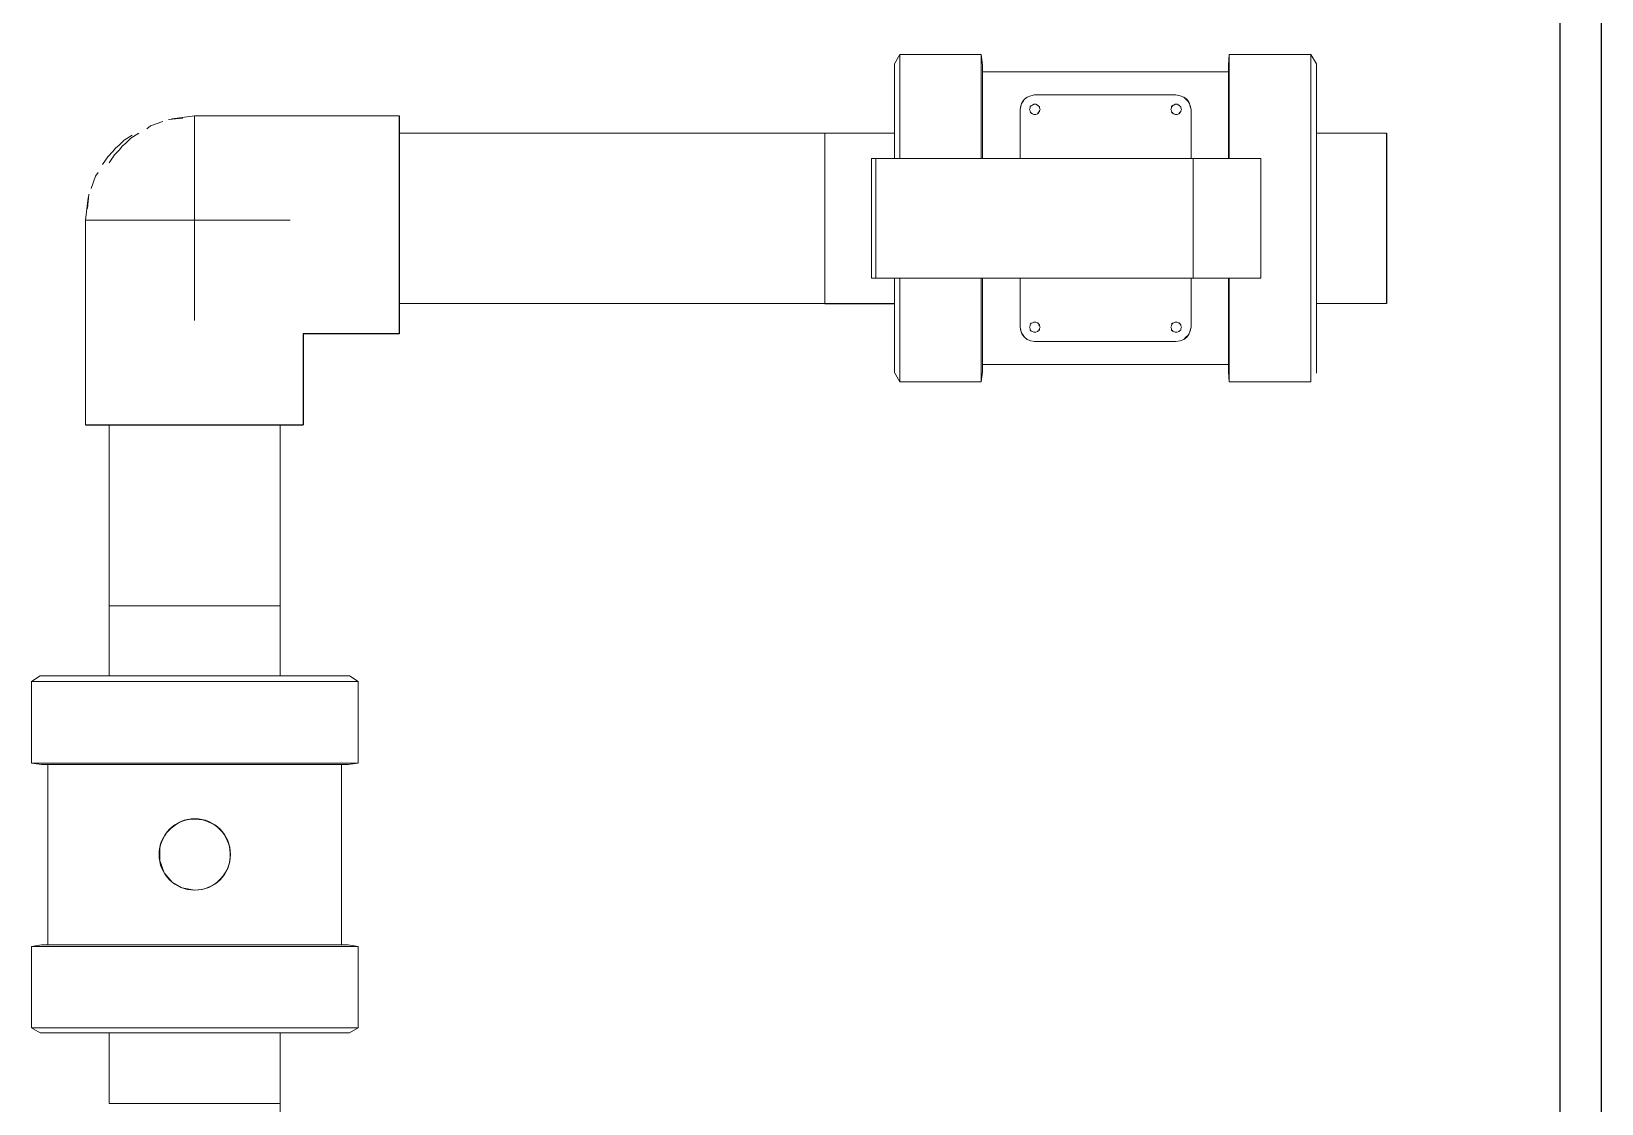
# Model space of a CAD drawing. Header units: inches. Extents: x 13 to 12015, y 11 to 4983.
# Drawn here: x 3719.1 to 4093.8, y 4049.3 to 4305.2 of the extents above; entities that cross this region are included whole.
import ezdxf

# ---------------------------------------------------------------- set-up
doc = ezdxf.new("R2010")
doc.units = ezdxf.units.IN
doc.header["$MEASUREMENT"] = 0
doc.layers.add('PDF _Геометрия', color=7, linetype='Continuous')

msp = doc.modelspace()

# ---------------------------------------------------------------- linework, layer by layer
for p, q in [((4083.83118, 4333.9176), (4083.83118, 3333.9176)), ((4093.83118, 3333.9176), (4093.83118, 4333.9176)), ((3806.85488, 4285.06846), (3806.85488, 4233.08064)), ((4042.48306, 4280.93764), (4042.48306, 4240.31793)), ((3908.40394, 4240.31793), (3925.09931, 4240.31793)), ((3806.85488, 4233.08064), (3783.95412, 4233.08064)), ((3783.95412, 4233.08064), (3783.95412, 4211.322)), ((3731.97973, 4211.28995), (3783.96754, 4211.32201))]:
    msp.add_line(p, q)
at = {"layer": 'PDF _Геометрия', "lineweight": 9}
for points in [[(3925.09931, 4297.46082), (3926.30413, 4299.69834)], [(3926.30408, 4297.97724), (3926.30408, 4299.18206), (3926.30408, 4299.69841)], [(3926.30408, 4299.69834), (3945.75331, 4299.69834)], [(3945.75339, 4299.69834), (3946.09762, 4297.2887)], [(3945.75339, 4274.91344), (3945.75339, 4280.07695), (3945.75339, 4284.89623), (3945.75339, 4289.19916), (3945.75339, 4292.81362), (3945.75339, 4295.7396), (3945.75339, 4297.97713), (3945.75339, 4299.18195), (3945.75339, 4299.6983)], [(4004.78958, 4297.28871), (4004.9617, 4299.69835)], [(4004.96152, 4299.69834), (4024.41074, 4299.69834)], [(4004.96152, 4274.91344), (4004.96152, 4280.07695), (4004.96152, 4284.89623), (4004.96152, 4289.19916), (4004.96152, 4292.81362), (4004.96152, 4295.7396), (4004.96152, 4297.97713), (4004.96152, 4299.18195), (4004.96152, 4299.6983)], [(4024.41083, 4221.5572), (4024.41083, 4222.07356), (4024.41083, 4223.27838), (4024.41083, 4225.51589), (4024.41083, 4228.44188), (4024.41083, 4232.05634), (4024.41083, 4236.18715), (4024.41083, 4241.17855), (4024.41083, 4246.34206), (4024.41083, 4251.8498), (4024.41083, 4257.70178), (4024.41083, 4263.55376), (4024.41083, 4269.23362), (4024.41083, 4274.91349), (4024.41083, 4280.077), (4024.41083, 4284.89627), (4024.41083, 4289.1992), (4024.41083, 4292.81366), (4024.41083, 4295.73965), (4024.41083, 4297.97717), (4024.41083, 4299.18199), (4024.41083, 4299.69834), (4025.78776, 4297.46082)], [(3925.09931, 4284.37993), (3925.09931, 4288.85498), (3925.09931, 4292.64155), (3925.09931, 4295.22331), (3925.09931, 4296.94448), (3925.09931, 4297.46083), (3925.09931, 4296.94448), (3925.09931, 4295.22331), (3925.09931, 4292.64155), (3925.09931, 4288.85498), (3925.09931, 4284.37993), (3925.09931, 4279.0443), (3925.09931, 4274.9135)], [(3926.30408, 4274.91344), (3926.30408, 4280.07695), (3926.30408, 4284.89623), (3926.30408, 4289.19916), (3926.30408, 4292.81362), (3926.30408, 4295.7396), (3926.30408, 4297.97713)], [(3946.09761, 4297.28871), (3946.09761, 4296.60024)], [(3946.09761, 4274.91344), (3946.09761, 4278.87213), (3946.09761, 4284.20776), (3946.09761, 4288.68281), (3946.09761, 4292.29726), (3946.09761, 4295.05114), (3946.09761, 4296.60019), (3946.09761, 4297.28866)], [(3946.09761, 4295.56752), (4004.78952, 4295.56752)], [(4004.78958, 4296.60027), (4004.78958, 4297.28874), (4004.78958, 4296.60027), (4004.78958, 4295.05122), (4004.78958, 4292.29734), (4004.78958, 4288.68289), (4004.78958, 4284.20784), (4004.78958, 4278.87222), (4004.78958, 4274.91352)], [(4025.78771, 4236.87564), (4025.78771, 4232.40059), (4025.78771, 4228.61402), (4025.78771, 4225.86015), (4025.78771, 4224.31109), (4025.78771, 4223.62262), (4025.78771, 4224.31109), (4025.78771, 4225.86015), (4025.78771, 4228.61402), (4025.78771, 4232.40059), (4025.78771, 4236.87564), (4025.78771, 4242.21127), (4025.78771, 4248.06324), (4025.78771, 4254.25946), (4025.78771, 4260.62779), (4025.78771, 4266.99612), (4025.78771, 4273.19233), (4025.78771, 4279.04431), (4025.78771, 4284.37994), (4025.78771, 4288.85499), (4025.78771, 4292.64156), (4025.78771, 4295.22331), (4025.78771, 4296.94449), (4025.78771, 4297.46084)], [(4025.78771, 4297.46082), (4025.78771, 4296.94447), (4025.78771, 4295.2233), (4025.78771, 4292.64154), (4025.78771, 4288.85497), (4025.78771, 4284.37993)], [(3995.83934, 4274.91344), (3995.83934, 4280.42119), (3995.83934, 4286.6174), (3995.66722, 4287.30587), (3995.4951, 4287.99434), (3995.15087, 4288.51069), (3994.63452, 4289.02704), (3994.11817, 4289.54339), (3993.25758, 4289.88763), (3992.22488, 4290.05974), (3958.48994, 4290.05974), (3957.62935, 4289.88763), (3956.76877, 4289.54339), (3956.0803, 4289.02704), (3955.73607, 4288.51069), (3955.39183, 4287.99434), (3955.21972, 4287.30587), (3955.0476, 4286.6174), (3955.0476, 4280.42119), (3955.0476, 4274.91344)], [(3955.04768, 4274.91344), (3955.04768, 4286.6174), (3955.2198, 4287.47799), (3955.56403, 4288.33857), (3956.08038, 4289.02704), (3956.76885, 4289.54339), (3957.62944, 4289.88763), (3958.49002, 4290.05974), (3992.22496, 4290.05974), (3993.25767, 4289.88763), (3994.11825, 4289.54339), (3994.80672, 4289.02704), (3995.32307, 4288.33857), (3995.6673, 4287.47799), (3995.83942, 4286.6174), (3995.83942, 4274.91344)], [(3955.21979, 4287.30589), (3955.39191, 4287.99436), (3955.73614, 4288.51071)], [(3957.28511, 4286.61745), (3957.45723, 4286.96168), (3957.45723, 4287.30592)], [(3957.4574, 4287.30589), (3957.62952, 4287.47801), (3957.97375, 4287.65012)], [(3957.62933, 4289.88772), (3957.62933, 4289.88772)], [(3957.62933, 4287.30589), (3957.80145, 4287.65012)], [(3957.97355, 4287.65011), (3958.31779, 4287.82223), (3958.83414, 4287.82223), (3959.17837, 4287.65011)], [(3958.31795, 4287.82222), (3958.49007, 4287.82222), (3958.8343, 4287.82222)], [(3959.1785, 4287.65011), (3959.35062, 4287.47799), (3959.69485, 4287.30588)], [(3959.35061, 4287.65011), (3959.52273, 4287.30588), (3959.69484, 4286.96164), (3959.86696, 4286.61741), (3959.69484, 4286.27317), (3959.52273, 4286.10106)], [(3991.19219, 4287.30589), (3991.36431, 4287.47801), (3991.70854, 4287.65012)], [(3991.19219, 4286.96167), (3991.19219, 4287.3059)], [(3991.3643, 4287.30589), (3991.53642, 4287.65012)], [(3991.70852, 4287.65011), (3992.05276, 4287.82223), (3992.56911, 4287.82223), (3992.91334, 4287.65011)], [(3992.05274, 4287.82222), (3992.22486, 4287.82222), (3992.56909, 4287.82222)], [(3992.91347, 4287.65011), (3993.08558, 4287.47799), (3993.42982, 4287.30588)], [(3993.08558, 4287.65011), (3993.25769, 4287.30588)], [(3993.25769, 4289.88772), (3993.25769, 4289.88772)], [(3993.4298, 4287.30589), (3993.4298, 4286.96166), (3993.60191, 4286.61742), (3993.4298, 4286.27319), (3993.4298, 4286.10107)], [(3995.1509, 4288.51075), (3995.49513, 4287.9944), (3995.66725, 4287.30593)], [(3746.61402, 4281.9703), (3747.47461, 4282.65877), (3750.4006, 4283.69148)], [(3755.21988, 4284.55204), (3751.77754, 4284.20781)], [(3752.12172, 4284.20782), (3752.63807, 4284.37994), (3757.9737, 4285.06841)], [(3757.97364, 4236.18722), (3757.97364, 4285.06846), (3806.85488, 4285.06846)], [(3957.4574, 4286.10112), (3957.4574, 4286.27324), (3957.28528, 4286.61747)], [(3957.97355, 4285.58479), (3957.62932, 4285.75691), (3957.4572, 4285.92902)], [(3957.80162, 4285.58479), (3957.6295, 4285.92902)], [(3959.1785, 4285.58479), (3958.83426, 4285.41267), (3958.31791, 4285.41267), (3957.97368, 4285.58479)], [(3958.83428, 4285.41268), (3958.49004, 4285.41268), (3958.31793, 4285.41268)], [(3959.17848, 4285.58478), (3959.3506, 4285.75689), (3959.52272, 4285.92901), (3959.3506, 4285.58478)], [(3991.19219, 4286.10112), (3991.19219, 4286.27324), (3991.02007, 4286.61747)], [(3991.02008, 4286.61745), (3991.1922, 4286.96168)], [(3991.70852, 4285.58479), (3991.36429, 4285.75691), (3991.19217, 4285.92902)], [(3991.53641, 4285.58479), (3991.36429, 4285.92902)], [(3992.91347, 4285.58479), (3992.56923, 4285.41267), (3992.05288, 4285.41267), (3991.70865, 4285.58479)], [(3992.56925, 4285.41268), (3992.22501, 4285.41268), (3992.0529, 4285.41268)], [(3993.4298, 4285.92901), (3993.08556, 4285.75689), (3992.91345, 4285.58478)], [(3993.25769, 4285.92901), (3993.08557, 4285.58478)], [(3743.12473, 4280.48794), (3741.23219, 4279.28195), (3740.02811, 4278.07639)], [(3740.07343, 4276.97888), (3740.7619, 4277.83946), (3741.62248, 4278.52793), (3742.8273, 4279.73275), (3744.72059, 4280.93757)], [(3806.85488, 4240.31793), (3908.40394, 4240.31793), (3908.40394, 4240.66216), (3908.40394, 4242.0391), (3908.40394, 4244.1045), (3908.40394, 4247.03049), (3908.40394, 4250.47283), (3908.40394, 4254.25941), (3908.40394, 4258.56233), (3908.40394, 4262.69314), (3908.40394, 4266.82395), (3908.40394, 4270.78264), (3908.40394, 4274.22498), (3908.40394, 4276.97885), (3908.40394, 4279.21638), (3908.40394, 4280.4212), (3908.40394, 4280.93755)], [(3806.85499, 4280.93764), (3908.40405, 4280.93764)], [(3806.85499, 4274.91344), (3806.85499, 4278.18367), (3806.85499, 4280.24907), (3806.85499, 4280.93754)], [(3908.40394, 4280.93764), (3925.09929, 4280.93764)], [(3908.40394, 4279.9049), (3908.40394, 4280.24913)], [(4025.78771, 4280.93764), (4042.48306, 4280.93764)], [(3740.02813, 4278.07637), (3739.16797, 4277.38737), (3738.48003, 4276.52636), (3737.27595, 4275.3208), (3736.0723, 4273.42677)], [(3737.66378, 4273.88078), (3738.8686, 4275.77407), (3740.07342, 4276.97889)], [(3757.97364, 4276.2905), (3757.97364, 4273.02027)], [(3908.40394, 4277.66738), (3908.40394, 4278.18373), (3908.40394, 4278.52796)], [(3908.40394, 4274.56922), (3908.40394, 4274.91346), (3908.40394, 4275.60193)], [(3975.35754, 4274.91356), (3961.93241, 4274.91356), (3947.99093, 4274.91356), (3933.70522, 4274.91356), (3919.59162, 4274.91356)], [(3975.35754, 4274.91344), (3961.93241, 4274.91344), (3947.99093, 4274.91344), (3933.70522, 4274.91344), (3919.59162, 4274.91344)], [(3996.35567, 4274.91344), (3988.95463, 4274.91344), (3981.20937, 4274.91344), (3973.11987, 4274.91344), (3964.85825, 4274.91344), (3956.2524, 4274.91344), (3947.47442, 4274.91344), (3938.69646, 4274.91344), (3929.74638, 4274.91344), (3920.62417, 4274.91344)], [(3920.62427, 4274.91356), (3929.74648, 4274.91356), (3938.69656, 4274.91356), (3947.47453, 4274.91356), (3956.2525, 4274.91356), (3964.85835, 4274.91356), (3973.11997, 4274.91356), (3981.20948, 4274.91356), (3988.95474, 4274.91356), (3996.35577, 4274.91356)], [(4012.53471, 4274.91356), (4003.75674, 4274.91356), (3994.63454, 4274.91356), (3985.1681, 4274.91356), (3975.35743, 4274.91356)], [(4012.53471, 4274.91344), (4003.75674, 4274.91344), (3994.63454, 4274.91344), (3985.1681, 4274.91344), (3975.35743, 4274.91344)], [(3735.04073, 4271.5327), (3734.3528, 4270.67169), (3733.3219, 4267.74507)], [(3732.80661, 4266.02363), (3732.63482, 4265.50717), (3731.94964, 4260.17112)], [(3732.4643, 4262.92526), (3732.80642, 4266.36781)], [(3908.40394, 4264.7586), (3908.40394, 4265.7913), (3908.40394, 4266.30765)], [(3908.40394, 4259.76723), (3908.40394, 4260.62782), (3908.40394, 4261.4884)], [(4025.78771, 4260.11145), (4025.78771, 4262.69321)], [(4025.78771, 4261.14423), (4025.78771, 4258.56247)], [(3780.83082, 4260.20133), (3731.94959, 4260.17118), (3731.97973, 4211.28995)], [(3740.72755, 4260.17659), (3743.99777, 4260.17861)], [(3908.40394, 4254.94798), (3908.40394, 4255.29221), (3908.40394, 4256.32491)], [(3908.40394, 4245.6536), (3908.40394, 4246.16995), (3908.40394, 4246.51418)], [(3975.35754, 4246.34224), (3961.93241, 4246.34224), (3947.99093, 4246.34224), (3933.70522, 4246.34224), (3919.59162, 4246.34224)], [(3975.35754, 4246.34213), (3961.93241, 4246.34213), (3947.99093, 4246.34213), (3933.70522, 4246.34213), (3919.59162, 4246.34213)], [(3996.35567, 4246.34224), (3988.95463, 4246.34224), (3981.20937, 4246.34224), (3973.11987, 4246.34224), (3964.85825, 4246.34224), (3956.2524, 4246.34224), (3947.47442, 4246.34224), (3938.69646, 4246.34224), (3929.74638, 4246.34224), (3920.62417, 4246.34224)], [(3920.62427, 4246.34213), (3929.74648, 4246.34213), (3938.69656, 4246.34213), (3947.47453, 4246.34213), (3956.2525, 4246.34213), (3964.85835, 4246.34213), (3973.11997, 4246.34213), (3981.20948, 4246.34213), (3988.95474, 4246.34213), (3996.35577, 4246.34213)], [(3925.09931, 4236.87575), (3925.09931, 4232.40071), (3925.09931, 4228.61413), (3925.09931, 4226.03238), (3925.09931, 4224.3112), (3925.09931, 4223.79485), (3925.09931, 4224.3112), (3925.09931, 4226.03238), (3925.09931, 4228.61413), (3925.09931, 4232.40071), (3925.09931, 4236.87575), (3925.09931, 4242.21138), (3925.09931, 4246.34219)], [(3926.30408, 4246.34224), (3926.30408, 4241.17873), (3926.30408, 4236.35945), (3926.30408, 4232.05652), (3926.30408, 4228.44207), (3926.30408, 4225.51608), (3926.30408, 4223.27856)], [(3945.75339, 4246.34224), (3945.75339, 4241.17873), (3945.75339, 4236.35945), (3945.75339, 4232.05652), (3945.75339, 4228.44207), (3945.75339, 4225.51608), (3945.75339, 4223.27856), (3945.75339, 4222.07374), (3945.75339, 4221.55738)], [(3946.09761, 4246.34224), (3946.09761, 4242.38355), (3946.09761, 4237.04792), (3946.09761, 4232.57288), (3946.09761, 4228.95842), (3946.09761, 4226.20454), (3946.09761, 4224.65549), (3946.09761, 4223.96702)], [(3995.83934, 4246.34224), (3995.83934, 4240.83449), (3995.83934, 4234.63828), (3995.66722, 4233.94981), (3995.4951, 4233.26134), (3995.15087, 4232.74499), (3994.63452, 4232.22864), (3994.11817, 4231.71229), (3993.25758, 4231.36806), (3992.22488, 4231.19594), (3958.48994, 4231.19594), (3957.62935, 4231.36806), (3956.76877, 4231.71229), (3956.0803, 4232.22864), (3955.73607, 4232.74499), (3955.39183, 4233.26134), (3955.21972, 4233.94981), (3955.0476, 4234.63828), (3955.0476, 4240.83449), (3955.0476, 4246.34224)], [(3955.04768, 4246.34224), (3955.04768, 4234.63828), (3955.2198, 4233.77769), (3955.56403, 4232.91711), (3956.08038, 4232.22864), (3956.76885, 4231.71229), (3957.62944, 4231.36806), (3958.49002, 4231.19594), (3992.22496, 4231.19594), (3993.25767, 4231.36806), (3994.11825, 4231.71229), (3994.80672, 4232.22864), (3995.32307, 4232.91711), (3995.6673, 4233.77769), (3995.83942, 4234.63828), (3995.83942, 4246.34224)], [(4012.53471, 4246.34224), (4003.75674, 4246.34224), (3994.63454, 4246.34224), (3985.1681, 4246.34224), (3975.35743, 4246.34224)], [(4012.53471, 4246.34213), (4003.75674, 4246.34213), (3994.63454, 4246.34213), (3985.1681, 4246.34213), (3975.35743, 4246.34213)], [(4004.78958, 4224.65541), (4004.78958, 4223.96694), (4004.78958, 4224.65541), (4004.78958, 4226.20446), (4004.78958, 4228.95834), (4004.78958, 4232.57279), (4004.78958, 4237.04784), (4004.78958, 4242.38347), (4004.78958, 4246.34216)], [(4004.96152, 4246.34224), (4004.96152, 4241.17873), (4004.96152, 4236.35945), (4004.96152, 4232.05652), (4004.96152, 4228.44207), (4004.96152, 4225.51608), (4004.96152, 4223.27856), (4004.96152, 4222.07374), (4004.96152, 4221.55738)], [(3908.40394, 4242.72764), (3908.40394, 4243.07187), (3908.40394, 4243.58823)], [(4025.78771, 4240.31804), (4042.48306, 4240.31804)], [(3957.4574, 4235.15456), (3957.4574, 4234.98244), (3957.28528, 4234.63821)], [(3957.97355, 4235.67089), (3957.62932, 4235.49877), (3957.4572, 4235.32666)], [(3957.80162, 4235.67089), (3957.6295, 4235.32666)], [(3959.1785, 4235.67089), (3958.83426, 4235.84301), (3958.31791, 4235.84301), (3957.97368, 4235.67089)], [(3958.83428, 4235.843), (3958.49004, 4235.843), (3958.31793, 4235.843)], [(3959.17848, 4235.67091), (3959.3506, 4235.49879), (3959.52272, 4235.32667), (3959.3506, 4235.67091)], [(3959.35061, 4233.60557), (3959.52273, 4233.9498), (3959.69484, 4234.29404), (3959.86696, 4234.63827), (3959.69484, 4234.98251), (3959.52273, 4235.15462)], [(3991.19219, 4235.15456), (3991.19219, 4234.98244), (3991.02007, 4234.63821)], [(3991.70852, 4235.67089), (3991.36429, 4235.49877), (3991.19217, 4235.32666)], [(3991.53641, 4235.67089), (3991.36429, 4235.32666)], [(3992.91347, 4235.67089), (3992.56923, 4235.84301), (3992.05288, 4235.84301), (3991.70865, 4235.67089)], [(3992.56925, 4235.843), (3992.22501, 4235.843), (3992.0529, 4235.843)], [(3993.4298, 4235.32667), (3993.08556, 4235.49879), (3992.91345, 4235.67091)], [(3993.25769, 4235.32667), (3993.08557, 4235.67091)], [(3993.4298, 4233.94979), (3993.4298, 4234.29402), (3993.60191, 4234.63826), (3993.4298, 4234.98249), (3993.4298, 4235.15461)], [(4025.78771, 4223.79486), (4025.78771, 4224.31121), (4025.78771, 4226.03238), (4025.78771, 4228.61414), (4025.78771, 4232.40071), (4025.78771, 4236.87576)], [(3955.21979, 4233.94979), (3955.39191, 4233.26132), (3955.73614, 4232.74497)], [(3957.28511, 4234.63823), (3957.45723, 4234.294), (3957.45723, 4233.94976)], [(3957.4574, 4233.94979), (3957.62952, 4233.77767), (3957.97375, 4233.60556)], [(3957.62933, 4233.94979), (3957.80145, 4233.60556)], [(3957.62933, 4231.36797), (3957.62933, 4231.36797)], [(3957.97355, 4233.60557), (3958.31779, 4233.43345), (3958.83414, 4233.43345), (3959.17837, 4233.60557)], [(3958.31795, 4233.43346), (3958.49007, 4233.43346), (3958.8343, 4233.43346)], [(3959.1785, 4233.60557), (3959.35062, 4233.77769), (3959.69485, 4233.9498)], [(3991.02008, 4234.63823), (3991.1922, 4234.294)], [(3991.19219, 4234.29401), (3991.19219, 4233.94978)], [(3991.19219, 4233.94979), (3991.36431, 4233.77767), (3991.70854, 4233.60556)], [(3991.3643, 4233.94979), (3991.53642, 4233.60556)], [(3991.70852, 4233.60557), (3992.05276, 4233.43345), (3992.56911, 4233.43345), (3992.91334, 4233.60557)], [(3992.05274, 4233.43346), (3992.22486, 4233.43346), (3992.56909, 4233.43346)], [(3992.91347, 4233.60557), (3993.08558, 4233.77769), (3993.42982, 4233.9498)], [(3993.08558, 4233.60557), (3993.25769, 4233.9498)], [(3993.25769, 4231.36797), (3993.25769, 4231.36797)], [(3995.1509, 4232.74493), (3995.49513, 4233.26128), (3995.66725, 4233.94975)], [(3925.09931, 4223.79486), (3926.30413, 4221.55734)], [(3945.75339, 4221.55734), (3946.09762, 4223.96698)], [(3946.09761, 4225.68816), (4004.78952, 4225.68816)], [(3946.09761, 4223.96697), (3946.09761, 4224.65544)], [(4004.78958, 4223.96697), (4004.9617, 4221.55733)], [(3926.30408, 4223.27844), (3926.30408, 4222.07362), (3926.30408, 4221.55727)], [(3926.30408, 4221.55734), (3945.75331, 4221.55734)], [(4004.96152, 4221.55734), (4024.41074, 4221.55734)], [(3737.65962, 4211.30594), (3737.65962, 4168.09544), (3738.17608, 4168.09544), (3739.55331, 4168.09544), (3741.61915, 4168.09544), (3744.3736, 4168.09544), (3747.81667, 4168.09544), (3751.7762, 4168.09544), (3755.90788, 4168.09544), (3760.21172, 4168.09544), (3764.3434, 4168.09544), (3768.30293, 4168.09544), (3771.57384, 4168.09544), (3774.50045, 4168.09544), (3776.56629, 4168.09544), (3777.94352, 4168.09544), (3778.45998, 4168.09544)], [(3757.97364, 4211.30598), (3763.31039, 4211.30598), (3768.30284, 4211.30598), (3772.43452, 4211.30598), (3775.70544, 4211.30598), (3777.77128, 4211.30598), (3778.45989, 4211.30598), (3778.45989, 4168.09548)], [(3737.65962, 4151.39658), (3737.65962, 4168.09546)], [(3738.34821, 4168.09544), (3738.86467, 4168.09544)], [(3740.06967, 4168.09544), (3740.41398, 4168.09544), (3740.93044, 4168.09544)], [(3742.99633, 4168.09544), (3743.68495, 4168.09544), (3744.02925, 4168.09544)], [(3752.29259, 4168.09544), (3752.80905, 4168.09544), (3753.84197, 4168.09544)], [(3757.28501, 4168.09544), (3757.97362, 4168.09544), (3758.83439, 4168.09544)], [(3762.27761, 4168.09544), (3763.31053, 4168.09544), (3763.65483, 4168.09544)], [(3772.0903, 4168.09544), (3772.43461, 4168.09544), (3773.12322, 4168.09544)], [(3775.18911, 4168.09544), (3775.70557, 4168.09544), (3776.04988, 4168.09544)], [(3777.25487, 4168.09544), (3777.77133, 4168.09544)], [(3778.45989, 4168.09544), (3778.45989, 4151.39656)], [(3797.0526, 4150.01937), (3796.70829, 4150.01937), (3795.33107, 4150.01937), (3793.26523, 4150.01937), (3790.33862, 4150.01937), (3786.7234, 4150.01937), (3782.41956, 4150.01937), (3777.59927, 4150.01937), (3772.26251, 4150.01937), (3766.7536, 4150.01937), (3760.90039, 4150.01937), (3755.21932, 4150.01937), (3749.36611, 4150.01937), (3743.8572, 4150.01937), (3738.52044, 4150.01937), (3733.70015, 4150.01937), (3729.39631, 4150.01937), (3725.78109, 4150.01937), (3722.85448, 4150.01937), (3720.78864, 4150.01937), (3719.41141, 4150.01937), (3719.06711, 4150.01937), (3721.13295, 4151.39659)], [(3719.06711, 4130.56608), (3719.06711, 4150.01941)], [(3781.73085, 4151.39658), (3786.37899, 4151.39658), (3789.99421, 4151.39658), (3792.74867, 4151.39658), (3794.4702, 4151.39658), (3794.98666, 4151.39658), (3794.4702, 4151.39658), (3792.74867, 4151.39658), (3789.99421, 4151.39658), (3786.37899, 4151.39658), (3781.73085, 4151.39658), (3776.56625, 4151.39658), (3770.71303, 4151.39658), (3764.51551, 4151.39658), (3757.97368, 4151.39658), (3751.604, 4151.39658), (3745.40648, 4151.39658), (3739.55327, 4151.39658), (3734.38866, 4151.39658), (3729.74052, 4151.39658), (3726.1253, 4151.39658), (3723.37085, 4151.39658), (3721.64931, 4151.39658), (3721.13285, 4151.39658)], [(3721.13286, 4151.39658), (3721.64932, 4151.39658), (3723.37086, 4151.39658), (3726.12531, 4151.39658), (3729.74053, 4151.39658), (3734.38868, 4151.39658), (3734.56083, 4151.39658)], [(3794.98665, 4151.39658), (3797.05249, 4150.01935)], [(3797.05258, 4150.01937), (3797.05258, 4130.56603)], [(3721.47716, 4130.2217), (3719.06701, 4130.566)], [(3719.06709, 4130.56608), (3719.4114, 4130.56608), (3720.78862, 4130.56608), (3722.85446, 4130.56608), (3725.78107, 4130.56608), (3729.39629, 4130.56608), (3733.70013, 4130.56608), (3738.52042, 4130.56608), (3743.85717, 4130.56608), (3749.36608, 4130.56608), (3755.2193, 4130.56608), (3760.90036, 4130.56608), (3766.75358, 4130.56608), (3772.26249, 4130.56608), (3777.59924, 4130.56608), (3782.41954, 4130.56608), (3786.72337, 4130.56608), (3790.3386, 4130.56608), (3793.2652, 4130.56608), (3795.33105, 4130.56608), (3796.70827, 4130.56608), (3797.05258, 4130.56608), (3794.64243, 4130.22177)], [(3721.99377, 4130.2217), (3721.47731, 4130.2217), (3721.99377, 4130.2217), (3723.71531, 4130.2217), (3726.29761, 4130.2217), (3730.08498, 4130.2217), (3734.56097, 4130.2217), (3739.72557, 4130.2217), (3745.57879, 4130.2217), (3751.77631, 4130.2217), (3757.97383, 4130.2217), (3764.34351, 4130.2217), (3770.54103, 4130.2217), (3776.39424, 4130.2217), (3781.55885, 4130.2217), (3786.03484, 4130.2217), (3789.82221, 4130.2217), (3792.40452, 4130.2217), (3794.12605, 4130.2217), (3794.64251, 4130.2217)], [(3723.02665, 4087.18335), (3723.02665, 4130.2217)], [(3793.09304, 4130.2217), (3793.09304, 4087.18335)], [(3794.64235, 4130.2217), (3794.12589, 4130.2217)], [(3719.06709, 4086.83905), (3719.4114, 4086.83905), (3720.78862, 4086.83905), (3722.85446, 4086.83905), (3725.78107, 4086.83905), (3729.39629, 4086.83905), (3733.70013, 4086.83905), (3738.52042, 4086.83905), (3743.85717, 4086.83905), (3749.36608, 4086.83905), (3755.2193, 4086.83905), (3760.90036, 4086.83905), (3766.75358, 4086.83905), (3772.26249, 4086.83905), (3777.59924, 4086.83905), (3782.41954, 4086.83905), (3786.72337, 4086.83905), (3790.3386, 4086.83905), (3793.2652, 4086.83905), (3795.33105, 4086.83905), (3796.70827, 4086.83905), (3797.05258, 4086.83905), (3797.05258, 4067.38572)], [(3719.06711, 4086.83905), (3721.47726, 4087.18336)], [(3719.06711, 4067.38572), (3719.06711, 4086.83906)], [(3721.47716, 4087.18335), (3721.99362, 4087.18335)], [(3721.99377, 4087.18335), (3721.47731, 4087.18335)], [(3794.12592, 4087.18335), (3794.64238, 4087.18335), (3794.12592, 4087.18335), (3792.40438, 4087.18335), (3789.82208, 4087.18335), (3786.03471, 4087.18335), (3781.55872, 4087.18335), (3776.39411, 4087.18335), (3770.5409, 4087.18335), (3764.34338, 4087.18335), (3757.9737, 4087.18335), (3751.77618, 4087.18335), (3745.57866, 4087.18335), (3739.72544, 4087.18335), (3734.56084, 4087.18335), (3730.08485, 4087.18335), (3726.29748, 4087.18335), (3723.71517, 4087.18335), (3721.99364, 4087.18335)], [(3794.64235, 4087.18335), (3797.0525, 4086.83904)], [(3721.13286, 4066.1807), (3719.06702, 4067.38577)], [(3719.06709, 4067.38572), (3719.4114, 4067.38572), (3720.78862, 4067.38572), (3722.85446, 4067.38572), (3725.78107, 4067.38572), (3729.39629, 4067.38572), (3733.70013, 4067.38572), (3738.52042, 4067.38572), (3743.85717, 4067.38572), (3749.36608, 4067.38572), (3755.2193, 4067.38572), (3760.90036, 4067.38572), (3766.75358, 4067.38572), (3772.26249, 4067.38572), (3777.59924, 4067.38572), (3782.41954, 4067.38572), (3786.72337, 4067.38572), (3790.3386, 4067.38572), (3793.2652, 4067.38572), (3795.33105, 4067.38572), (3796.70827, 4067.38572), (3797.05258, 4067.38572), (3794.98674, 4066.18065)], [(3734.56081, 4066.1807), (3734.38866, 4066.1807), (3729.74051, 4066.1807), (3726.12529, 4066.1807), (3723.37084, 4066.1807), (3721.6493, 4066.1807), (3721.13284, 4066.1807), (3721.6493, 4066.1807), (3723.37084, 4066.1807), (3726.12529, 4066.1807), (3729.74051, 4066.1807), (3734.38866, 4066.1807), (3739.55326, 4066.1807), (3745.40647, 4066.1807), (3751.604, 4066.1807), (3757.97367, 4066.1807), (3764.5155, 4066.1807), (3770.71302, 4066.1807), (3776.56624, 4066.1807), (3781.73084, 4066.1807), (3786.37898, 4066.1807), (3789.99421, 4066.1807), (3792.74866, 4066.1807), (3794.47019, 4066.1807), (3794.98665, 4066.1807)], [(3737.65962, 4049.30965), (3737.65962, 4066.18068)], [(3778.45989, 4066.1807), (3778.45989, 4049.30966)], [(3794.98665, 4066.1807), (3794.47019, 4066.1807), (3792.74865, 4066.1807), (3789.9942, 4066.1807), (3786.37898, 4066.1807), (3781.73084, 4066.1807)], [(3778.45989, 4009.37006), (3778.45989, 4049.30965), (3777.94343, 4049.30965), (3776.5662, 4049.30965), (3774.50036, 4049.30965), (3771.57376, 4049.30965), (3768.30284, 4049.30965), (3764.34331, 4049.30965), (3760.21163, 4049.30965), (3755.9078, 4049.30965), (3751.77611, 4049.30965), (3747.81659, 4049.30965), (3744.37352, 4049.30965), (3741.61906, 4049.30965), (3739.55322, 4049.30965), (3738.176, 4049.30965), (3737.65954, 4049.30965)], [(3738.86464, 4049.30965), (3738.34818, 4049.30965)], [(3740.93058, 4049.30965), (3740.41412, 4049.30965), (3740.06981, 4049.30965)], [(3744.02921, 4049.30965), (3743.6849, 4049.30965), (3742.99629, 4049.30965)], [(3753.84208, 4049.30965), (3752.80916, 4049.30965), (3752.2927, 4049.30965)], [(3758.8345, 4049.30965), (3757.97374, 4049.30965), (3757.28512, 4049.30965)], [(3763.65478, 4049.30965), (3763.31047, 4049.30965), (3762.27755, 4049.30965)], [(3773.12318, 4049.30965), (3772.43457, 4049.30965), (3772.09026, 4049.30965)], [(3776.04984, 4049.30965), (3775.70554, 4049.30965), (3775.18908, 4049.30965)], [(3777.77131, 4049.30965), (3777.25485, 4049.30965)]]:
    msp.add_lwpolyline(points, dxfattribs=at)
for points in [[(3959.86694, 4286.61745), (3959.69482, 4286.96168), (3959.69482, 4287.30592), (3959.35059, 4287.47804), (3959.17847, 4287.65015), (3958.83424, 4287.82227), (3958.49, 4287.82227), (3958.31789, 4287.82227), (3957.97365, 4287.65015), (3957.62942, 4287.47804), (3957.4573, 4287.30592), (3957.4573, 4286.96168), (3957.28518, 4286.61745), (3957.4573, 4286.27322), (3957.4573, 4286.1011), (3957.62942, 4285.75687), (3957.97365, 4285.58475), (3958.31789, 4285.41263), (3958.49, 4285.41263), (3958.83424, 4285.41263), (3959.17847, 4285.58475), (3959.35059, 4285.75687), (3959.69482, 4286.1011), (3959.69482, 4286.27322)], [(3993.60191, 4286.61745), (3993.42979, 4286.96168), (3993.42979, 4287.30592), (3993.08556, 4287.47804), (3992.91344, 4287.65015), (3992.5692, 4287.82227), (3992.22497, 4287.82227), (3992.05285, 4287.82227), (3991.70862, 4287.65015), (3991.36438, 4287.47804), (3991.19227, 4287.30592), (3991.19227, 4286.96168), (3991.02015, 4286.61745), (3991.19227, 4286.27322), (3991.19227, 4286.1011), (3991.36438, 4285.75687), (3991.70862, 4285.58475), (3992.05285, 4285.41263), (3992.22497, 4285.41263), (3992.5692, 4285.41263), (3992.91344, 4285.58475), (3993.08556, 4285.75687), (3993.42979, 4286.1011), (3993.42979, 4286.27322)], [(3920.62427, 4246.34213), (3919.59157, 4246.34213), (3919.59157, 4274.91356), (3920.62427, 4274.91356)], [(3920.62427, 4274.91356), (3919.59157, 4274.91356), (3919.59157, 4246.34213), (3920.62427, 4246.34213)], [(3996.35567, 4246.34213), (3996.35567, 4274.91356), (4012.53467, 4274.91356), (4012.53467, 4246.34213)], [(3996.35567, 4274.91356), (3996.35567, 4246.34213), (4012.53467, 4246.34213), (4012.53467, 4274.91356)], [(3959.86694, 4234.63823), (3959.69482, 4234.294), (3959.69482, 4233.94976), (3959.35059, 4233.77765), (3959.17847, 4233.60553), (3958.83424, 4233.43341), (3958.49, 4233.43341), (3958.31789, 4233.43341), (3957.97365, 4233.60553), (3957.62942, 4233.77765), (3957.4573, 4233.94976), (3957.4573, 4234.294), (3957.28518, 4234.63823), (3957.4573, 4234.98246), (3957.4573, 4235.15458), (3957.62942, 4235.49882), (3957.97365, 4235.67093), (3958.31789, 4235.84305), (3958.49, 4235.84305), (3958.83424, 4235.84305), (3959.17847, 4235.67093), (3959.35059, 4235.49882), (3959.69482, 4235.15458), (3959.69482, 4234.98246)], [(3993.60191, 4234.63823), (3993.42979, 4234.294), (3993.42979, 4233.94976), (3993.08556, 4233.77765), (3992.91344, 4233.60553), (3992.5692, 4233.43341), (3992.22497, 4233.43341), (3992.05285, 4233.43341), (3991.70862, 4233.60553), (3991.36438, 4233.77765), (3991.19227, 4233.94976), (3991.19227, 4234.294), (3991.02015, 4234.63823), (3991.19227, 4234.98246), (3991.19227, 4235.15458), (3991.36438, 4235.49882), (3991.70862, 4235.67093), (3992.05285, 4235.84305), (3992.22497, 4235.84305), (3992.5692, 4235.84305), (3992.91344, 4235.67093), (3993.08556, 4235.49882), (3993.42979, 4235.15458), (3993.42979, 4234.98246)]]:
    msp.add_lwpolyline(points, close=True, dxfattribs=at)
msp.add_lwpolyline([(3757.97377, 4100.267), (3755.04716, 4100.78346), (3752.63701, 4102.16069), (3750.74333, 4104.39868), (3749.71041, 4107.32529), (3749.71041, 4110.2519, -2.150379108)], format="xyb", close=True, dxfattribs=at)
msp.add_circle((3758.05985, 4108.78171), 8.52891, dxfattribs=at)

doc.saveas('drawing.dxf')
